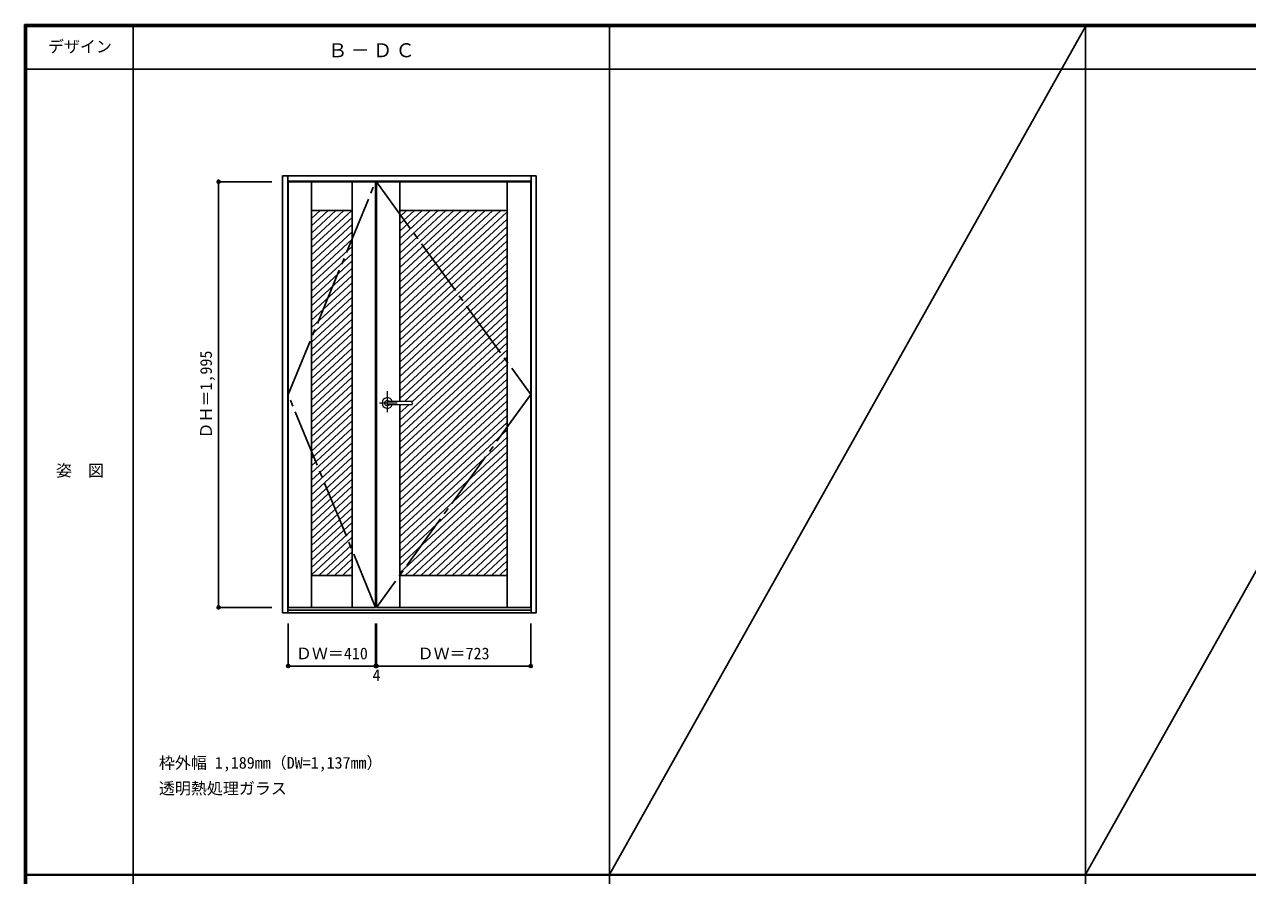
# Model space of a CAD drawing. Units: millimetres, scale not verified. Extents: x -6000 to 5700, y -4307 to 4175.
# Drawn here: x -6000 to -267, y 186 to 4175 of the extents above; entities that cross this region are included whole.
import ezdxf
from ezdxf.enums import TextEntityAlignment as Align

# ---------------------------------------------------------------- set-up
doc = ezdxf.new("R2010")
doc.units = ezdxf.units.MM
doc.header["$LTSCALE"] = 30
doc.header["$PDMODE"] = 32
doc.header["$PDSIZE"] = 15
doc.linetypes.add('CHAIN1', pattern=[8, 5, -1, 1, -1])
doc.linetypes.add('CHAIN2', pattern=[12, 9, -1, 1, -1])
for name, color, linetype in [('0-2_扉', 7, 'Continuous'), ('0-4_枠', 3, 'Continuous'), ('0-7', 7, 'CHAIN2'), ('0-A_文字', 7, 'Continuous'), ('0-B_寸法', 7, 'Continuous'), ('F-1_枠', 6, 'Continuous'), ('F-A_文字', 7, 'Continuous')]:
    doc.layers.add(name, color=color, linetype=linetype)
doc.layers.add('0-5_レバー', color=7, linetype='Continuous', lineweight=18)
doc.layers.add('0-C_ハッチ', color=4, linetype='Continuous', lineweight=18)
doc.styles.add('ＭＳ ゴシック', font='')
doc.styles.get('ＭＳ ゴシック').set_extended_font_data('MS Gothic')

msp = doc.modelspace()

# ---------------------------------------------------------------- linework, layer by layer
at = {"layer": '0-2_扉'}
for p, q in [((-4764, 1443), (-4764, 3438)), ((-4654, 1443), (-4654, 3438)), ((-4464, 1443), (-4464, 3438)), ((-4350, 1443), (-4350, 3438)), ((-4350, 3438), (-3627, 3438)), ((-4240, 2407.5), (-4240, 3438)), ((-3737, 1443), (-3737, 3438)), ((-3627, 1443), (-3627, 3438)), ((-4464, 3303), (-4654, 3303)), ((-4240, 3303), (-3737, 3303)), ((-4240, 1443), (-4240, 2393.5)), ((-4464, 1593), (-4654, 1593)), ((-4240, 1593), (-3737, 1593)), ((-4354, 1443), (-4764, 1443)), ((-4350, 1443), (-3627, 1443))]:
    msp.add_line(p, q, dxfattribs=at)
msp.add_lwpolyline([(-4354, 1443), (-4354, 3438), (-4764, 3438)], dxfattribs=at)
at = {"layer": '0-4_枠'}
for p, q in [((-4790, 3465), (-4790, 1418)), ((-4790, 3465), (-3601, 3465)), ((-4766, 1418), (-4766, 3465)), ((-4766, 3441), (-3625, 3441)), ((-3625, 1418), (-3625, 3465)), ((-3601, 3465), (-3601, 1418)), ((-4790, 1418), (-3601, 1418)), ((-4766, 1430), (-3625, 1430))]:
    msp.add_line(p, q, dxfattribs=at)
at = {"layer": '0-5_レバー', "color": 4, "linetype": 'CHAIN1'}
for p, q in [((-4299.5, 2456.96), (-4299.5, 2357.11)), ((-4252.7, 2400.5), (-4335.72, 2400.5))]:
    msp.add_line(p, q, dxfattribs=at)
at = {"layer": '0-5_レバー'}
for points in [[(-4289.54, 2407.49), (-4290.31, 2408.28), (-4292.28, 2409.65), (-4294.53, 2410.66), (-4296.96, 2411.29), (-4299.5, 2411.5), (-4302.04, 2411.29), (-4304.47, 2410.66), (-4306.72, 2409.65), (-4308.69, 2408.28), (-4310.31, 2406.61), (-4311.51, 2404.71), (-4312.25, 2402.65), (-4312.5, 2400.5), (-4312.25, 2398.35), (-4311.51, 2396.29), (-4310.31, 2394.39), (-4308.69, 2392.72), (-4306.72, 2391.35), (-4304.47, 2390.34), (-4302.04, 2389.71), (-4299.5, 2389.5), (-4296.96, 2389.71), (-4294.53, 2390.34), (-4292.28, 2391.35), (-4290.31, 2392.72), (-4289.54, 2393.51)], [(-4184, 2407.5), (-4193.73, 2407.5), (-4203.91, 2407.5), (-4213.51, 2407.5), (-4222.5, 2407.5), (-4230.91, 2407.5), (-4238.72, 2407.5), (-4245.54, 2407.5), (-4251.84, 2407.5), (-4257.61, 2407.5), (-4262.85, 2407.5), (-4267.64, 2407.5), (-4272.3, 2407.5), (-4276.5, 2407.5), (-4280.25, 2407.5), (-4282.25, 2407.5), (-4284.1, 2407.5), (-4286.11, 2407.49), (-4288.52, 2407.49), (-4290.01, 2407.49), (-4291.55, 2407.49), (-4293.07, 2407.49), (-4294.17, 2407.49), (-4294.63, 2407.49), (-4294.63, 2407.48)], [(-4294.48, 2393.51), (-4294.35, 2393.51), (-4293.91, 2393.51), (-4293.19, 2393.51), (-4292.17, 2393.51), (-4290.91, 2393.51), (-4289.56, 2393.51), (-4286.7, 2393.51), (-4283.72, 2393.5), (-4280.7, 2393.5), (-4277.66, 2393.5), (-4274.59, 2393.5), (-4271.51, 2393.5), (-4267.51, 2393.5), (-4263.1, 2393.5), (-4258.13, 2393.5), (-4252.6, 2393.5), (-4246.51, 2393.5), (-4239.86, 2393.5), (-4232.65, 2393.5), (-4224.06, 2393.5), (-4214.8, 2393.5), (-4204.86, 2393.5), (-4194.25, 2393.5), (-4184, 2393.5)]]:
    msp.add_lwpolyline(points, dxfattribs=at)
msp.add_arc((-4299.5, 2400.5), 24.55, 16.59952, 343.36736, dxfattribs=at)
at = {"layer": '0-7'}
for points in [[(-4354, 1443), (-4764, 2440.5), (-4354, 3438)], [(-4350, 3438), (-3627, 2440.5), (-4350, 1443)]]:
    msp.add_lwpolyline(points, dxfattribs=at)
at = {"layer": '0-B_寸法', "color": 4}
for p, q in [((-5090, 3438), (-5090, 1443)), ((-5090, 3438), (-4840, 3438)), ((-5090, 1443), (-4840, 1443)), ((-4764, 1168), (-4764, 1368)), ((-4354, 1168), (-4354, 1368)), ((-3627, 1168), (-3627, 1368)), ((-4350, 1168), (-3627, 1168))]:
    msp.add_line(p, q, dxfattribs=at)
msp.add_lwpolyline([(-4764, 1168), (-4354, 1168), (-4350, 1168), (-4350, 1368)], dxfattribs=at)
at = {"layer": '0-B_寸法'}
for p in [(-5090, 3438), (-5090, 1443), (-4764, 1168), (-4354, 1168), (-4350, 1168), (-3627, 1168)]:
    msp.add_point(p, dxfattribs=at)
at = {"layer": '0-C_ハッチ'}
for p, q in [((-4613.42, 3303), (-4654, 3265.42)), ((-4466.23, 3303), (-4654, 3129.14)), ((-4503.03, 3303), (-4654, 3163.21)), ((-4539.82, 3303), (-4654, 3197.28)), ((-4576.62, 3303), (-4654, 3231.35)), ((-4464, 3270.99), (-4654, 3095.07)), ((-4171.86, 3303), (-4240, 3239.9)), ((-4135.06, 3303), (-4240, 3205.83)), ((-4098.26, 3303), (-4240, 3171.76)), ((-4061.47, 3303), (-4240, 3137.69)), ((-4208.65, 3303), (-4240, 3273.97)), ((-4024.67, 3303), (-4240, 3103.62)), ((-3987.87, 3303), (-4240, 3069.55)), ((-3951.08, 3303), (-4240, 3035.48)), ((-3914.28, 3303), (-4240, 3001.41)), ((-3877.48, 3303), (-4240, 2967.34)), ((-3840.68, 3303), (-4240, 2933.26)), ((-3803.89, 3303), (-4240, 2899.19)), ((-3767.09, 3303), (-4240, 2865.12)), ((-3737, 3296.79), (-4240, 2831.05)), ((-4464, 3236.92), (-4654, 3061)), ((-3737, 3262.72), (-4240, 2796.98)), ((-3737, 3228.65), (-4240, 2762.91)), ((-4464, 3202.85), (-4654, 3026.93)), ((-4464, 3168.78), (-4654, 2992.85)), ((-3737, 3194.58), (-4240, 2728.84)), ((-3737, 3160.51), (-4240, 2694.77)), ((-4464, 3134.71), (-4654, 2958.78)), ((-4464, 3100.64), (-4654, 2924.71)), ((-3737, 3126.44), (-4240, 2660.7)), ((-4464, 3066.57), (-4654, 2890.64)), ((-3737, 3092.37), (-4240, 2626.62)), ((-3737, 3058.29), (-4240, 2592.55)), ((-4464, 3032.5), (-4654, 2856.57)), ((-4464, 2998.43), (-4654, 2822.5)), ((-3737, 3024.22), (-4240, 2558.48)), ((-3737, 2990.15), (-4240, 2524.41)), ((-4464, 2964.35), (-4654, 2788.43)), ((-4464, 2930.28), (-4654, 2754.36)), ((-3737, 2956.08), (-4240, 2490.34)), ((-4464, 2896.21), (-4654, 2720.29)), ((-3737, 2922.01), (-4240, 2456.27)), ((-3737, 2887.94), (-4240, 2422.2)), ((-4464, 2862.14), (-4654, 2686.21)), ((-4464, 2828.07), (-4654, 2652.14)), ((-3737, 2853.87), (-4219.08, 2407.5)), ((-3737, 2819.8), (-4182.85, 2406.97)), ((-4464, 2794), (-4654, 2618.07)), ((-4464, 2759.93), (-4654, 2584)), ((-3737, 2785.73), (-4240, 2319.99)), ((-4464, 2725.86), (-4654, 2549.93)), ((-3737, 2751.65), (-4240, 2285.91)), ((-3737, 2717.58), (-4240, 2251.84)), ((-4464, 2691.79), (-4654, 2515.86)), ((-4464, 2657.71), (-4654, 2481.79)), ((-3737, 2683.51), (-4240, 2217.77)), ((-3737, 2649.44), (-4240, 2183.7)), ((-4464, 2623.64), (-4654, 2447.72)), ((-4464, 2589.57), (-4654, 2413.65)), ((-3737, 2615.37), (-4240, 2149.63)), ((-3737, 2581.3), (-4240, 2115.56)), ((-4464, 2555.5), (-4654, 2379.58)), ((-3737, 2547.23), (-4240, 2081.49)), ((-4464, 2521.43), (-4654, 2345.5)), ((-4464, 2487.36), (-4654, 2311.43)), ((-3737, 2513.16), (-4240, 2047.42)), ((-3737, 2479.09), (-4240, 2013.35)), ((-4464, 2453.29), (-4654, 2277.36)), ((-4464, 2419.22), (-4654, 2243.29)), ((-3737, 2445.02), (-4240, 1979.27)), ((-3737, 2410.94), (-4240, 1945.2)), ((-4464, 2385.15), (-4654, 2209.22)), ((-4464, 2351.08), (-4654, 2175.15)), ((-4234.2, 2393.5), (-4240, 2388.13)), ((-4197.4, 2393.5), (-4240, 2354.06)), ((-3737, 2376.87), (-4240, 1911.13)), ((-4464, 2317), (-4654, 2141.08)), ((-3737, 2342.8), (-4240, 1877.06)), ((-3737, 2308.73), (-4240, 1842.99)), ((-4464, 2282.93), (-4654, 2107.01)), ((-4464, 2248.86), (-4654, 2072.94)), ((-3737, 2274.66), (-4240, 1808.92)), ((-3737, 2240.59), (-4240, 1774.85)), ((-4464, 2214.79), (-4654, 2038.86)), ((-4464, 2180.72), (-4654, 2004.79)), ((-3737, 2206.52), (-4240, 1740.78)), ((-4464, 2146.65), (-4654, 1970.72)), ((-3737, 2172.45), (-4240, 1706.71)), ((-3737, 2138.38), (-4240, 1672.63)), ((-4464, 2112.58), (-4654, 1936.65)), ((-4464, 2078.51), (-4654, 1902.58)), ((-3737, 2104.3), (-4240, 1638.56)), ((-3737, 2070.23), (-4240, 1604.49)), ((-4464, 2044.44), (-4654, 1868.51)), ((-4464, 2010.36), (-4654, 1834.44)), ((-3737, 2036.16), (-4215.62, 1593)), ((-4464, 1976.29), (-4654, 1800.37)), ((-3737, 2002.09), (-4178.82, 1593)), ((-3737, 1968.02), (-4142.02, 1593)), ((-4464, 1942.22), (-4654, 1766.3)), ((-4464, 1908.15), (-4654, 1732.23)), ((-3737, 1933.95), (-4105.23, 1593)), ((-3737, 1899.88), (-4068.43, 1593)), ((-4464, 1874.08), (-4654, 1698.15)), ((-4464, 1840.01), (-4654, 1664.08)), ((-3737, 1865.81), (-4031.63, 1593)), ((-4464, 1805.94), (-4654, 1630.01)), ((-3737, 1831.74), (-3994.83, 1593)), ((-3737, 1797.67), (-3958.04, 1593)), ((-4464, 1771.87), (-4654, 1595.94)), ((-4464, 1737.8), (-4620.38, 1593)), ((-3737, 1763.59), (-3921.24, 1593)), ((-3737, 1729.52), (-3884.44, 1593)), ((-4464, 1703.73), (-4583.58, 1593)), ((-4464, 1669.65), (-4546.79, 1593)), ((-3737, 1695.45), (-3847.65, 1593)), ((-4464, 1635.58), (-4509.99, 1593)), ((-3737, 1661.38), (-3810.85, 1593)), ((-3737, 1627.31), (-3774.05, 1593))]:
    msp.add_line(p, q, dxfattribs=at)
at = {"layer": '0-C_ハッチ', "color": 7}
for q in [(-4182.5, 2405.99), (-4182.5, 2395)]:
    msp.add_line((-4182.5, 2400.5), q, dxfattribs=at)
msp.add_lwpolyline([(-4184, 2407.5), (-4193.08, 2407.5), (-4193.48, 2407.5)], dxfattribs=at)
for centre, start, end in [((-4184, 2406), 0.00847, 89.9163), ((-4184, 2406), 360, 90.17419), ((-4184, 2395), 270.16419, 0), ((-4184, 2395), 269.91059, 359.99153)]:
    msp.add_arc(centre, 1.5, start, end, dxfattribs=at)
at = {"layer": 'F-1_枠'}
for p, q in [((-6000, 4175), (5700, 4175)), ((-6000, 4175), (-6000, -4205)), ((-6000, 4170), (5700, 4170)), ((-6000, 4165), (5700, 4165)), ((-5995, 4175), (-5995, -4205)), ((-5990, 4175), (-5990, -4205)), ((-5490, 4175), (-5490, -3790)), ((-3258.4, 4175), (-3258.4, -3790)), ((-1026.8, 4175), (-1026.8, -3790)), ((-6000, 3965), (5700, 3965)), ((-6000, 190.5), (5700, 190.5)), ((-6000, 187.5), (5700, 187.5))]:
    msp.add_line(p, q, dxfattribs=at)
at = {"layer": 'F-A_文字'}
for p, q in [((-1026.8, 4165), (-3258.4, 190.5)), ((1204.8, 4165), (-1026.8, 190.5))]:
    msp.add_line(p, q, dxfattribs=at)

# ---------------------------------------------------------------- texts
at = {"layer": '0-A_文字', "style": 'ＭＳ ゴシック'}
for s, p in [('枠外幅 1,189mm（DW=1,137mm）', (-5370, 670.5)), ('透明熱処理ガラス', (-5370, 550.5))]:
    msp.add_text(s, height=54.99, dxfattribs=at).set_placement(p, align=Align.BOTTOM_LEFT)
at = {"layer": '0-A_文字', "insert": (-4576.7, 4020), "char_height": 65.98, "attachment_point": 7, "style": 'ＭＳ ゴシック'}
msp.add_mtext('\\T1.17;Ｂ－ＤＣ', dxfattribs=at)
at = {"layer": '0-B_寸法', "style": 'ＭＳ ゴシック'}
msp.add_text('ＤＨ＝1,995', height=54.99, rotation=90, dxfattribs=at).set_placement((-5105, 2234.25), align=Align.BOTTOM_LEFT)
for s, p in [('ＤＷ＝410', (-4727.75, 1183)), ('ＤＷ＝723', (-4157.25, 1183)), ('4', (-4368.75, 1080.61))]:
    msp.add_text(s, height=54.99, dxfattribs=at).set_placement(p, align=Align.BOTTOM_LEFT)
at = {"layer": 'F-A_文字', "style": 'ＭＳ ゴシック'}
for s, p in [('デザイン', (-5890, 4027.5)), ('姿\u3000図', (-5852.5, 2040.25))]:
    msp.add_text(s, height=54.99, dxfattribs=at).set_placement(p, align=Align.BOTTOM_LEFT)

doc.saveas('drawing.dxf')
